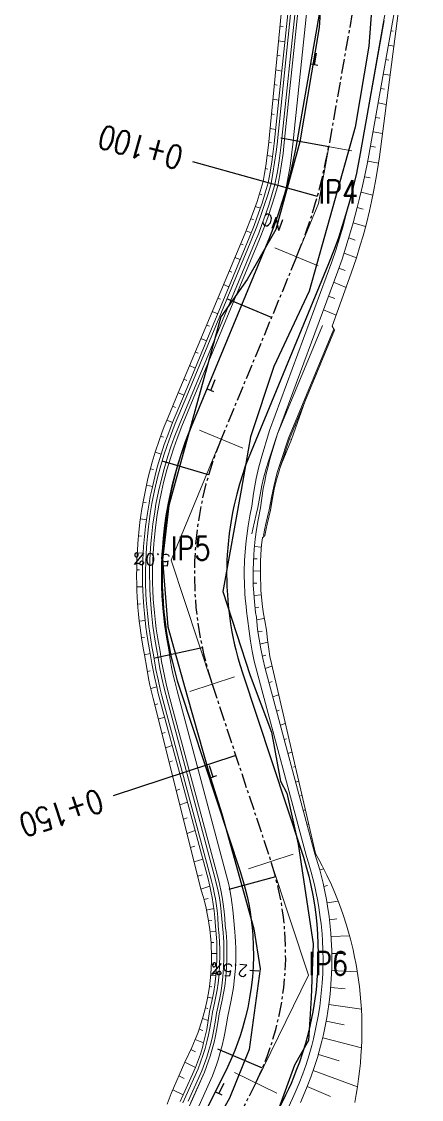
# Model space of a CAD drawing. Extents: x 337736 to 342003, y 3067251 to 3069533.
# Drawn here: x 338699.6 to 338733.6, y 3069348.6 to 3069440.5 of the extents above; entities that cross this region are included whole.
import ezdxf
from ezdxf.enums import TextEntityAlignment as Align

# ---------------------------------------------------------------- set-up
doc = ezdxf.new("R2010")
doc.units = 0
doc.header["$MEASUREMENT"] = 0
doc.linetypes.add('Center', pattern=[2, 1.25, -0.25, 0.25, -0.25])
for name, color, linetype, lineweight in [('BEC', 3, 'Continuous', 13), ('BES', 3, 'Continuous', 13), ('CFHatchLines', 4, 'Continuous', 0), ('Chainage', 7, 'Continuous', 25), ('Drain', 3, 'Continuous', 9), ('IP_Line', 150, 'Continuous', 9), ('LeftRoadExtreme', 7, 'Continuous', 13), ('RC', 9, 'Center', 30), ('Retaining Wall', 140, 'Continuous', 9), ('RightRoadExtreme', 7, 'Continuous', 13), ('Road Width', 6, 'Continuous', 25), ('Shoulder', 30, 'Continuous', 15)]:
    doc.layers.add(name, color=color, linetype=linetype, lineweight=lineweight)
for name, color, linetype in [('IPName', 7, 'Continuous'), ('RoadEdge', 51, 'Continuous'), ('Super-Elevation', 1, 'Continuous')]:
    doc.layers.add(name, color=color, linetype=linetype)
doc.styles.get("Standard").update_dxf_attribs({"font": 'simplex.shx'})

msp = doc.modelspace()

# ---------------------------------------------------------------- linework, layer by layer
at = {"layer": 'BEC'}
for points in [[(338727.683, 3069429.448), (338723.744, 3069430.142)], [(338724.83, 3069419.649), (338721.134, 3069421.178)], [(338718.403, 3069404.107), (338714.707, 3069405.635)], [(338717.696, 3069384.613), (338713.898, 3069383.357)], [(338722.69, 3069369.516), (338718.893, 3069368.26)], [(338721.295, 3069349.139), (338717.704, 3069350.901)]]:
    msp.add_lwpolyline(points, dxfattribs=at)
at = {"layer": 'BES'}
for points in [[(338727.683, 3069429.448), (338723.744, 3069430.142)], [(338724.83, 3069419.649), (338721.134, 3069421.178)], [(338718.403, 3069404.107), (338714.707, 3069405.635)], [(338717.696, 3069384.613), (338713.898, 3069383.357)], [(338722.69, 3069369.516), (338718.893, 3069368.26)], [(338721.295, 3069349.139), (338717.704, 3069350.901)]]:
    msp.add_lwpolyline(points, dxfattribs=at)
at = {"layer": 'CFHatchLines'}
for p, q in [((338721.839, 3069440.03), (338721.569, 3069440.078)), ((338731.01, 3069439.683), (338731.214, 3069439.647)), ((338721.979, 3069438.737), (338721.449, 3069438.83)), ((338730.793, 3069438.452), (338731.256, 3069438.37)), ((338721.588, 3069437.536), (338721.328, 3069437.582)), ((338730.576, 3069437.221), (338730.836, 3069437.175)), ((338721.718, 3069436.244), (338721.207, 3069436.334)), ((338721.337, 3069435.042), (338721.086, 3069435.086)), ((338730.359, 3069435.99), (338730.935, 3069435.888)), ((338730.142, 3069434.759), (338730.458, 3069434.703)), ((338721.457, 3069433.751), (338720.966, 3069433.838)), ((338729.925, 3069433.528), (338730.613, 3069433.406)), ((338721.086, 3069432.547), (338720.845, 3069432.59)), ((338729.708, 3069432.297), (338730.08, 3069432.232)), ((338721.197, 3069431.259), (338720.724, 3069431.342)), ((338729.491, 3069431.066), (338730.292, 3069430.925)), ((338720.842, 3069430.117), (338720.611, 3069430.161)), ((338729.274, 3069429.835), (338729.703, 3069429.76)), ((338720.935, 3069428.955), (338720.485, 3069429.054)), ((338720.546, 3069427.893), (338720.327, 3069427.948)), ((338729.045, 3069428.559), (338729.956, 3069428.386)), ((338720.563, 3069426.726), (338720.138, 3069426.844)), ((338728.775, 3069427.239), (338729.256, 3069427.134)), ((338728.469, 3069425.927), (338729.48, 3069425.676)), ((338720.031, 3069425.708), (338719.818, 3069425.774)), ((338719.898, 3069424.568), (338719.469, 3069424.713)), ((338728.126, 3069424.624), (338728.655, 3069424.477)), ((338719.306, 3069423.584), (338719.091, 3069423.663)), ((338727.794, 3069423.317), (338728.853, 3069422.991)), ((338719.115, 3069422.45), (338718.683, 3069422.623)), ((338718.438, 3069421.424), (338718.221, 3069421.514)), ((338727.425, 3069422.019), (338727.954, 3069421.839)), ((338727.019, 3069420.73), (338728.078, 3069420.338)), ((338718.178, 3069420.179), (338717.737, 3069420.361)), ((338717.477, 3069419.116), (338717.254, 3069419.208)), ((338726.578, 3069419.451), (338727.106, 3069419.238)), ((338717.222, 3069417.869), (338716.771, 3069418.055)), ((338726.133, 3069418.242), (338727.195, 3069417.803)), ((338716.517, 3069416.808), (338716.288, 3069416.903)), ((338725.7, 3069417.069), (338726.236, 3069416.848)), ((338725.267, 3069415.895), (338726.348, 3069415.448)), ((338716.267, 3069415.559), (338715.805, 3069415.75)), ((338715.556, 3069414.5), (338715.322, 3069414.597)), ((338726.208, 3069414.153), (338726.208, 3069414.153)), ((338715.312, 3069413.248), (338714.839, 3069413.444)), ((338714.595, 3069412.192), (338714.356, 3069412.291)), ((338725.73, 3069412.998), (338725.73, 3069412.998)), ((338725.253, 3069411.843), (338725.253, 3069411.843)), ((338714.357, 3069410.938), (338713.873, 3069411.138)), ((338724.775, 3069410.688), (338724.775, 3069410.688)), ((338713.634, 3069409.884), (338713.39, 3069409.985)), ((338724.297, 3069409.533), (338724.297, 3069409.533)), ((338713.401, 3069408.628), (338712.906, 3069408.832)), ((338712.673, 3069407.576), (338712.427, 3069407.678)), ((338723.82, 3069408.378), (338723.82, 3069408.378)), ((338723.342, 3069407.223), (338723.362, 3069407.214)), ((338712.425, 3069406.29), (338711.933, 3069406.488)), ((338722.865, 3069406.067), (338722.959, 3069406.028)), ((338711.662, 3069405.041), (338711.414, 3069405.13)), ((338722.461, 3069404.882), (338722.535, 3069404.851)), ((338711.453, 3069403.596), (338710.952, 3069403.752)), ((338721.987, 3069403.725), (338722.065, 3069403.693)), ((338710.801, 3069402.288), (338710.548, 3069402.355)), ((338721.605, 3069402.577), (338721.608, 3069402.575)), ((338721.323, 3069401.596), (338721.323, 3069401.596)), ((338710.709, 3069400.831), (338710.202, 3069400.943)), ((338721.082, 3069400.608), (338721.082, 3069400.608)), ((338710.17, 3069399.473), (338709.916, 3069399.518)), ((338720.884, 3069399.614), (338720.884, 3069399.614)), ((338720.706, 3069398.62), (338720.706, 3069398.62)), ((338710.198, 3069398.012), (338709.689, 3069398.081)), ((338720.469, 3069397.641), (338720.469, 3069397.641)), ((338709.776, 3069396.612), (338709.522, 3069396.636)), ((338720.274, 3069396.651), (338720.274, 3069396.651)), ((338719.386, 3069395.72), (338719.988, 3069395.664)), ((338709.923, 3069395.16), (338709.415, 3069395.186)), ((338719.311, 3069394.681), (338719.617, 3069394.666)), ((338709.622, 3069393.73), (338709.369, 3069393.732)), ((338719.28, 3069393.64), (338719.9, 3069393.634)), ((338709.886, 3069392.294), (338709.383, 3069392.278)), ((338719.292, 3069392.599), (338719.606, 3069392.609)), ((338719.347, 3069391.558), (338719.982, 3069391.606)), ((338709.708, 3069390.843), (338709.458, 3069390.825)), ((338719.446, 3069390.522), (338719.766, 3069390.559)), ((338710.089, 3069389.434), (338709.593, 3069389.376)), ((338719.58, 3069389.488), (338720.232, 3069389.592)), ((338719.694, 3069388.449), (338720.057, 3069388.522)), ((338710.034, 3069387.974), (338709.789, 3069387.935)), ((338719.851, 3069387.412), (338720.529, 3069387.578)), ((338710.528, 3069386.6), (338710.045, 3069386.502)), ((338720.053, 3069386.379), (338720.367, 3069386.47)), ((338720.304, 3069385.333), (338720.885, 3069385.525)), ((338710.522, 3069385.122), (338710.273, 3069385.061)), ((338711.073, 3069383.774), (338710.562, 3069383.626)), ((338720.628, 3069384.123), (338720.899, 3069384.212)), ((338720.952, 3069382.914), (338721.452, 3069383.079)), ((338711.165, 3069382.309), (338710.903, 3069382.223)), ((338711.751, 3069381.186), (338711.209, 3069381.007)), ((338721.276, 3069381.704), (338721.506, 3069381.78)), ((338721.6, 3069380.495), (338722.018, 3069380.633)), ((338711.795, 3069379.884), (338711.514, 3069379.791)), ((338721.924, 3069379.285), (338722.113, 3069379.348)), ((338712.399, 3069378.768), (338711.819, 3069378.576)), ((338722.248, 3069378.076), (338722.585, 3069378.188)), ((338712.423, 3069377.459), (338712.124, 3069377.36)), ((338713.047, 3069376.349), (338712.429, 3069376.144)), ((338722.72, 3069376.916), (338722.868, 3069376.965)), ((338722.895, 3069375.657), (338723.151, 3069375.742)), ((338713.053, 3069375.034), (338712.735, 3069374.929)), ((338723.327, 3069374.484), (338723.435, 3069374.519)), ((338713.695, 3069373.93), (338713.04, 3069373.713)), ((338723.543, 3069373.238), (338723.718, 3069373.296)), ((338713.682, 3069372.609), (338713.345, 3069372.497)), ((338723.934, 3069372.051), (338724.001, 3069372.073)), ((338714.342, 3069371.511), (338713.65, 3069371.282)), ((338724.191, 3069370.819), (338724.285, 3069370.85)), ((338714.311, 3069370.183), (338713.956, 3069370.066)), ((338714.99, 3069369.092), (338714.261, 3069368.85)), ((338724.559, 3069369.547), (338724.586, 3069369.555)), ((338724.949, 3069368.161), (338725.297, 3069368.251)), ((338714.94, 3069367.758), (338714.566, 3069367.635)), ((338715.601, 3069366.774), (338714.829, 3069366.536)), ((338725.296, 3069366.764), (338725.622, 3069366.83)), ((338715.444, 3069365.734), (338715.094, 3069365.644)), ((338725.573, 3069365.349), (338726.53, 3069365.494)), ((338715.939, 3069364.866), (338715.314, 3069364.739)), ((338715.762, 3069363.865), (338715.489, 3069363.824)), ((338725.779, 3069363.921), (338726.412, 3069363.984)), ((338716.111, 3069362.95), (338715.618, 3069362.9)), ((338725.913, 3069362.483), (338727.488, 3069362.562)), ((338715.942, 3069361.983), (338715.701, 3069361.971)), ((338716.207, 3069361.038), (338715.737, 3069361.038)), ((338725.976, 3069361.039), (338726.916, 3069361.039)), ((338715.955, 3069360.092), (338715.727, 3069360.104)), ((338716.111, 3069359.126), (338715.67, 3069359.17)), ((338725.966, 3069359.593), (338728.148, 3069359.484)), ((338715.779, 3069358.209), (338715.566, 3069358.241)), ((338725.884, 3069358.147), (338727.122, 3069358.023)), ((338715.826, 3069357.233), (338715.416, 3069357.317)), ((338715.416, 3069356.35), (338715.219, 3069356.4)), ((338725.73, 3069356.706), (338728.492, 3069356.289)), ((338715.469, 3069355.343), (338714.977, 3069355.495)), ((338725.503, 3069355.273), (338727.021, 3069354.965)), ((338714.992, 3069354.492), (338714.69, 3069354.602)), ((338715.067, 3069353.424), (338714.358, 3069353.723)), ((338725.205, 3069353.852), (338728.501, 3069353.011)), ((338714.386, 3069352.667), (338713.982, 3069352.862)), ((338724.836, 3069352.446), (338726.606, 3069351.899)), ((338714.38, 3069351.319), (338713.461, 3069351.77)), ((338713.415, 3069350.4), (338712.965, 3069350.621)), ((338724.397, 3069351.06), (338728.164, 3069349.685)), ((338723.888, 3069349.696), (338725.875, 3069348.856)), ((338713.329, 3069348.994), (338712.444, 3069349.418))]:
    msp.add_line(p, q, dxfattribs=at)
at = {"layer": 'Chainage'}
for p, q in [((338724.754, 3069425.561), (338714.156, 3069428.506)), ((338717.803, 3069377.922), (338707.359, 3069374.467))]:
    msp.add_line(p, q, dxfattribs=at)
at = {"layer": 'Drain'}
for points in [[(338722.341, 3069442.213), (338721.073, 3069430.073), (338720.994, 3069429.402), (338720.87, 3069428.508), (338720.727, 3069427.616), (338720.563, 3069426.726), (338720.311, 3069425.858), (338720.041, 3069424.997), (338719.751, 3069424.141), (338719.362, 3069423.081), (338718.942, 3069422.027), (338713.497, 3069408.859), (338712.425, 3069406.29), (338712.009, 3069405.222), (338711.721, 3069404.413), (338711.453, 3069403.596), (338711.128, 3069402.498), (338710.908, 3069401.667), (338710.648, 3069400.551), (338710.531, 3069399.99), (338710.424, 3069399.427), (338710.282, 3069398.579), (338710.198, 3069398.012), (338710.124, 3069397.444), (338710.031, 3069396.589), (338709.959, 3069395.732), (338709.923, 3069395.16), (338709.88, 3069394.014), (338709.872, 3069393.441), (338709.879, 3069392.581), (338709.922, 3069391.434), (338709.979, 3069390.576), (338710.029, 3069390.005), (338710.158, 3069388.864), (338710.236, 3069388.296), (338710.324, 3069387.729), (338710.528, 3069386.6), (338710.666, 3069385.749), (338710.884, 3069384.618), (338711.073, 3069383.774), (338711.21, 3069383.213), (338715.444, 3069367.398), (338715.601, 3069366.774), (338715.723, 3069366.204), (338715.794, 3069365.823), (338715.887, 3069365.249), (338715.962, 3069364.674), (338716.02, 3069364.098), (338716.07, 3069363.331), (338716.16, 3069362.377), (338716.183, 3069361.995), (338716.203, 3069361.421), (338716.203, 3069360.655), (338716.173, 3069359.89), (338716.111, 3069359.126), (338716.02, 3069358.366), (338715.931, 3069357.798), (338715.826, 3069357.233), (338715.574, 3069356.112), (338715.469, 3069355.343), (338715.332, 3069354.574), (338715.208, 3069353.998), (338715.067, 3069353.424), (338714.962, 3069353.042), (338714.79, 3069352.472), (338714.38, 3069351.319), (338713.329, 3069348.994), (338713.08, 3069348.419)], [(338722.588, 3069442.17), (338721.319, 3069430.026), (338721.239, 3069429.351), (338721.114, 3069428.452), (338720.969, 3069427.555), (338720.804, 3069426.659), (338720.551, 3069425.786), (338720.207, 3069424.703), (338719.911, 3069423.844), (338719.596, 3069422.992), (338719.173, 3069421.932), (338713.728, 3069408.763), (338712.657, 3069406.196), (338712.244, 3069405.136), (338711.958, 3069404.333), (338711.692, 3069403.522), (338711.369, 3069402.432), (338711.151, 3069401.607), (338710.892, 3069400.499), (338710.671, 3069399.383), (338710.529, 3069398.542), (338710.372, 3069397.415), (338710.28, 3069396.566), (338710.23, 3069395.999), (338710.173, 3069395.147), (338710.137, 3069394.294), (338710.125, 3069393.725), (338710.122, 3069393.156), (338710.129, 3069392.587), (338710.157, 3069391.733), (338710.188, 3069391.165), (338710.278, 3069390.029), (338710.405, 3069388.897), (338710.483, 3069388.333), (338710.571, 3069387.77), (338710.667, 3069387.209), (338710.773, 3069386.649), (338710.91, 3069385.804), (338711.013, 3069385.242), (338711.186, 3069384.402), (338711.38, 3069383.565), (338711.521, 3069383.009), (338715.746, 3069367.235), (338715.883, 3069366.656), (338716.001, 3069366.078), (338716.07, 3069365.691), (338716.131, 3069365.303), (338716.208, 3069364.721), (338716.267, 3069364.138), (338716.318, 3069363.361), (338716.395, 3069362.588), (338716.432, 3069362.008), (338716.453, 3069361.426), (338716.456, 3069360.844), (338716.433, 3069360.068), (338716.379, 3069359.294), (338716.294, 3069358.523), (338716.209, 3069357.947), (338716.108, 3069357.374), (338715.99, 3069356.804), (338715.815, 3069356.048), (338715.738, 3069355.464), (338715.606, 3069354.685), (338715.486, 3069354.102), (338715.347, 3069353.52), (338715.19, 3069352.941), (338715.015, 3069352.364), (338714.604, 3069351.209), (338713.555, 3069348.886), (338713.308, 3069348.316)], [(338722.932, 3069442.111), (338721.663, 3069429.961), (338721.581, 3069429.28), (338721.489, 3069428.6), (338721.347, 3069427.695), (338721.141, 3069426.565), (338720.886, 3069425.685), (338720.611, 3069424.81), (338720.317, 3069423.942), (338720.004, 3069423.081), (338719.756, 3069422.439), (338719.401, 3069421.567), (338713.956, 3069408.398), (338712.981, 3069406.065), (338712.573, 3069405.016), (338712.29, 3069404.221), (338712.026, 3069403.418), (338711.707, 3069402.339), (338711.423, 3069401.25), (338711.235, 3069400.426), (338711.12, 3069399.875), (338711.015, 3069399.322), (338710.875, 3069398.489), (338710.755, 3069397.653), (338710.628, 3069396.534), (338710.579, 3069395.973), (338710.522, 3069395.13), (338710.496, 3069394.567), (338710.475, 3069393.722), (338710.472, 3069393.159), (338710.479, 3069392.595), (338710.495, 3069392.032), (338710.537, 3069391.188), (338710.626, 3069390.064), (338710.752, 3069388.944), (338710.829, 3069388.385), (338710.916, 3069387.828), (338711.116, 3069386.719), (338711.251, 3069385.882), (338711.353, 3069385.326), (338711.524, 3069384.494), (338711.715, 3069383.665), (338711.855, 3069383.115), (338715.949, 3069367.829), (338716.174, 3069366.952), (338716.301, 3069366.364), (338716.41, 3069365.774), (338716.501, 3069365.182), (338716.574, 3069364.59), (338716.629, 3069363.996), (338716.665, 3069363.403), (338716.727, 3069362.813), (338716.758, 3069362.419), (338716.782, 3069362.025), (338716.803, 3069361.433), (338716.803, 3069360.643), (338716.771, 3069359.854), (338716.708, 3069359.066), (338716.614, 3069358.282), (338716.523, 3069357.697), (338716.414, 3069357.114), (338716.153, 3069355.958), (338716.073, 3069355.364), (338715.937, 3069354.571), (338715.813, 3069353.978), (338715.671, 3069353.387), (338715.51, 3069352.798), (338715.33, 3069352.212), (338714.919, 3069351.055), (338713.766, 3069348.446)], [(338723.179, 3069442.068), (338721.933, 3069430.143), (338721.826, 3069429.23), (338721.699, 3069428.318), (338721.551, 3069427.407), (338721.382, 3069426.498), (338721.125, 3069425.613), (338720.849, 3069424.733), (338720.553, 3069423.859), (338720.238, 3069422.993), (338719.817, 3069421.92), (338714.187, 3069408.303), (338713.213, 3069405.971), (338712.808, 3069404.93), (338712.527, 3069404.141), (338712.265, 3069403.344), (338711.948, 3069402.273), (338711.667, 3069401.192), (338711.479, 3069400.375), (338711.312, 3069399.553), (338711.122, 3069398.452), (338710.968, 3069397.344), (338710.877, 3069396.511), (338710.828, 3069395.954), (338710.772, 3069395.117), (338710.746, 3069394.558), (338710.725, 3069393.72), (338710.722, 3069393.16), (338710.729, 3069392.601), (338710.745, 3069392.042), (338710.787, 3069391.204), (338710.875, 3069390.089), (338710.965, 3069389.254), (338711.037, 3069388.699), (338711.162, 3069387.869), (338711.361, 3069386.768), (338711.495, 3069385.938), (338711.596, 3069385.385), (338711.765, 3069384.559), (338711.889, 3069384.011), (338712.093, 3069383.191), (338716.251, 3069367.665), (338716.366, 3069367.223), (338716.458, 3069366.828), (338716.542, 3069366.431), (338716.653, 3069365.834), (338716.745, 3069365.235), (338716.82, 3069364.634), (338716.876, 3069364.034), (338716.914, 3069363.432), (338716.976, 3069362.836), (338717.008, 3069362.437), (338717.032, 3069362.038), (338717.053, 3069361.438), (338717.053, 3069360.638), (338717.021, 3069359.839), (338716.957, 3069359.041), (338716.862, 3069358.247), (338716.769, 3069357.654), (338716.659, 3069357.065), (338716.395, 3069355.894), (338716.313, 3069355.292), (338716.174, 3069354.49), (338716.047, 3069353.89), (338715.953, 3069353.491), (338715.795, 3069352.894), (338715.618, 3069352.3), (338715.483, 3069351.892), (338715.143, 3069350.945), (338713.993, 3069348.341)]]:
    msp.add_lwpolyline(points, dxfattribs=at)
at = {"layer": 'IP_Line'}
for points in [[(338725.713, 3069429.795), (338724.86, 3069424.955), (338722.982, 3069420.413)], [(338716.555, 3069404.871), (338712.295, 3069394.569), (338715.797, 3069383.985)], [(338720.792, 3069368.888), (338724, 3069359.19), (338719.499, 3069350.02)]]:
    msp.add_lwpolyline(points, dxfattribs=at)
at = {"layer": 'LeftRoadExtreme'}
msp.add_lwpolyline([(338731.616, 3069441.164), (338730.033, 3069428.93), (338729.873, 3069427.843), (338729.737, 3069427.029), (338729.534, 3069425.946), (338729.366, 3069425.137), (338729.185, 3069424.33), (338728.923, 3069423.258), (338728.637, 3069422.191), (338728.406, 3069421.395), (338728.078, 3069420.338), (338727.635, 3069419.026), (338726.009, 3069414.506), (338726.208, 3069414.153), (338723.724, 3069408.147), (338722.535, 3069404.851), (338721.688, 3069402.766), (338721.545, 3069402.381), (338721.43, 3069401.989), (338721.271, 3069401.399), (338721.082, 3069400.608), (338720.92, 3069399.813), (338720.756, 3069398.815), (338720.606, 3069398.23), (338720.469, 3069397.641), (338720.386, 3069397.246), (338720.274, 3069396.651), (338720.071, 3069396.473), (338720.006, 3069395.867), (338719.972, 3069395.462), (338719.944, 3069395.056), (338719.915, 3069394.447), (338719.904, 3069394.041), (338719.901, 3069393.431), (338719.907, 3069393.025), (338719.929, 3069392.416), (338719.952, 3069392.011), (338719.999, 3069391.403), (338720.086, 3069390.596), (338720.168, 3069389.993), (338720.266, 3069389.392), (338720.419, 3069388.595), (338720.503, 3069387.781), (338720.615, 3069386.968), (338720.717, 3069386.359), (338720.835, 3069385.75), (338724.586, 3069369.555), (338724.878, 3069369.04), (338725.16, 3069368.516), (338725.565, 3069367.714), (338725.947, 3069366.896), (338726.305, 3069366.06), (338726.639, 3069365.208), (338726.948, 3069364.341), (338727.231, 3069363.459), (338727.405, 3069362.863), (338727.568, 3069362.261), (338727.789, 3069361.347), (338727.921, 3069360.731), (338728.041, 3069360.11), (338728.197, 3069359.169), (338728.325, 3069358.218), (338728.394, 3069357.579), (338728.449, 3069356.936), (338728.492, 3069356.289), (338728.521, 3069355.639), (338728.536, 3069354.986), (338728.538, 3069354.33), (338728.527, 3069353.672), (338728.501, 3069353.011), (338728.462, 3069352.348), (338728.408, 3069351.684), (338728.341, 3069351.019), (338728.259, 3069350.353), (338728.164, 3069349.685), (338728.054, 3069349.018), (338727.929, 3069348.35)], dxfattribs=at)
at = {"layer": 'RC', "linetype": 'Center'}
msp.add_lwpolyline([(338733.605, 3069524.248), (338725.482, 3069474.013), (338725.482, 3069474.013, 0.107694), (338726.29, 3069459.131), (338726.29, 3069459.131), (338726.997, 3069456.564), (338726.997, 3069456.564, -0.111286), (338727.722, 3069441.192), (338727.722, 3069441.192), (338725.713, 3069429.795), (338725.713, 3069429.795, -0.054446), (338722.982, 3069420.413), (338722.982, 3069420.413), (338716.555, 3069404.871), (338716.555, 3069404.871, 0.179798), (338715.797, 3069383.985), (338715.797, 3069383.985), (338720.792, 3069368.888), (338720.792, 3069368.888, -0.196417), (338719.499, 3069350.02), (338719.499, 3069350.02), (338718.004, 3069346.974)], format="xyb", dxfattribs=at)
at = {"layer": 'Retaining Wall'}
for points in [[(338725.191, 3069414.574), (338721.37, 3069405.333), (338720.585, 3069402.989), (338720.401, 3069402.376), (338720.179, 3069401.554), (338720.032, 3069400.934), (338719.9, 3069400.311), (338719.784, 3069399.687), (338719.684, 3069399.062), (338719.528, 3069398.45), (338719.386, 3069397.834), (338719.259, 3069397.214), (338719.184, 3069396.798)], [(338726.116, 3069414.192), (338722.294, 3069404.95), (338721.575, 3069402.813), (338721.337, 3069402.025), (338721.177, 3069401.432), (338721.032, 3069400.836), (338720.862, 3069400.039), (338720.753, 3069399.439), (338720.659, 3069398.838), (338720.508, 3069398.25), (338720.371, 3069397.659), (338720.287, 3069397.262), (338720.175, 3069396.664)], [(338726.208, 3069414.153), (338722.387, 3069404.912), (338721.605, 3069402.577), (338721.43, 3069401.989), (338721.271, 3069401.399), (338721.082, 3069400.608), (338720.958, 3069400.012), (338720.85, 3069399.414), (338720.756, 3069398.815), (338720.606, 3069398.23), (338720.469, 3069397.641), (338720.386, 3069397.246), (338720.274, 3069396.651)], [(338726.208, 3069414.153), (338722.387, 3069404.912), (338721.605, 3069402.577), (338721.43, 3069401.989), (338721.271, 3069401.399), (338721.082, 3069400.608), (338720.958, 3069400.012), (338720.85, 3069399.414), (338720.756, 3069398.815), (338720.606, 3069398.23), (338720.469, 3069397.641), (338720.386, 3069397.246), (338720.274, 3069396.651)]]:
    msp.add_lwpolyline(points, dxfattribs=at)
at = {"layer": 'RightRoadExtreme'}
msp.add_lwpolyline([(338721.784, 3069442.31), (338720.589, 3069429.939), (338720.485, 3069429.054), (338720.361, 3069428.169), (338720.255, 3069427.506), (338720.138, 3069426.844), (338719.885, 3069425.987), (338719.612, 3069425.136), (338719.396, 3069424.502), (338719.012, 3069423.454), (338718.599, 3069422.417), (338712.906, 3069408.832), (338712.043, 3069406.755), (338711.719, 3069405.948), (338711.513, 3069405.404), (338711.317, 3069404.856), (338710.952, 3069403.752), (338710.703, 3069402.916), (338710.474, 3069402.074), (338710.333, 3069401.51), (338710.202, 3069400.943), (338710.08, 3069400.374), (338709.968, 3069399.804), (338709.818, 3069398.944), (338709.729, 3069398.369), (338709.65, 3069397.793), (338709.55, 3069396.926), (338709.495, 3069396.347), (338709.431, 3069395.476), (338709.389, 3069394.605), (338709.373, 3069394.023), (338709.367, 3069393.15), (338709.375, 3069392.569), (338709.393, 3069391.987), (338709.421, 3069391.406), (338709.48, 3069390.535), (338709.532, 3069389.955), (338709.593, 3069389.376), (338709.665, 3069388.799), (338709.789, 3069387.935), (338709.935, 3069387.074), (338710.045, 3069386.502), (338710.222, 3069385.348), (338710.381, 3069384.486), (338710.499, 3069383.912), (338710.764, 3069382.769), (338714.749, 3069366.905), (338714.829, 3069366.536), (338715.045, 3069365.823), (338715.142, 3069365.464), (338715.274, 3069364.921), (338715.353, 3069364.557), (338715.458, 3069364.008), (338715.519, 3069363.64), (338715.596, 3069363.086), (338715.657, 3069362.529), (338715.701, 3069361.971), (338715.721, 3069361.598), (338715.737, 3069361.038), (338715.737, 3069360.477), (338715.71, 3069359.73), (338715.653, 3069358.984), (338715.566, 3069358.241), (338715.481, 3069357.685), (338715.343, 3069356.949), (338715.174, 3069356.218), (338714.977, 3069355.495), (338714.868, 3069355.136), (338714.69, 3069354.602), (338714.562, 3069354.248), (338714.358, 3069353.723), (338714.061, 3069353.033), (338713.461, 3069351.77), (338712.317, 3069349.118), (338711.956, 3069348.21)], dxfattribs=at)
at = {"layer": 'Road Width'}
for points in [[(338725.028, 3069441.746), (338722.905, 3069429.725), (338722.719, 3069428.805), (338722.513, 3069427.889), (338722.287, 3069426.978), (338721.976, 3069425.846), (338721.705, 3069424.947), (338721.414, 3069424.055), (338721.103, 3069423.169), (338720.686, 3069422.072), (338714.02, 3069405.937), (338713.717, 3069405.178), (338713.342, 3069404.153), (338713.083, 3069403.376), (338712.768, 3069402.331), (338712.555, 3069401.541), (338712.301, 3069400.479), (338712.134, 3069399.677), (338711.943, 3069398.603), (338711.788, 3069397.522), (338711.669, 3069396.437), (338711.586, 3069395.349), (338711.558, 3069394.803), (338711.534, 3069393.985), (338711.533, 3069392.893), (338711.546, 3069392.348), (338711.583, 3069391.53), (338711.663, 3069390.441), (338711.717, 3069389.898), (338711.815, 3069389.085), (338711.892, 3069388.545), (338712.023, 3069387.737), (338712.122, 3069387.2), (338712.288, 3069386.398), (338712.409, 3069385.866), (338712.607, 3069385.072), (338712.826, 3069384.282), (338713.064, 3069383.499), (338718.176, 3069368.039), (338718.44, 3069367.187), (338718.614, 3069366.543), (338718.77, 3069365.894), (338718.906, 3069365.241), (338719.022, 3069364.583), (338719.119, 3069363.923), (338719.195, 3069363.26), (338719.252, 3069362.595), (338719.297, 3069361.706), (338719.306, 3069360.816), (338719.279, 3069359.926), (338719.217, 3069359.039), (338719.12, 3069358.154), (338718.987, 3069357.274), (338718.819, 3069356.4), (338718.616, 3069355.534), (338718.379, 3069354.676), (338718.178, 3069354.039), (338717.959, 3069353.409), (338717.721, 3069352.785), (338717.464, 3069352.169), (338717.093, 3069351.36), (338715.438, 3069347.985)], [(338730.402, 3069440.552), (338728.404, 3069429.221), (338728.258, 3069428.439), (338728.043, 3069427.4), (338727.804, 3069426.366), (338727.543, 3069425.337), (338727.184, 3069424.06), (338726.872, 3069423.046), (338726.537, 3069422.039), (338726.18, 3069421.04), (338725.703, 3069419.803), (338719.103, 3069403.835), (338718.849, 3069403.201), (338718.613, 3069402.563), (338718.392, 3069401.918), (338718.122, 3069401.051), (338717.882, 3069400.175), (338717.671, 3069399.291), (338717.533, 3069398.624), (338717.374, 3069397.73), (338717.245, 3069396.831), (338717.145, 3069395.928), (338717.077, 3069395.023), (338717.053, 3069394.569), (338717.033, 3069393.888), (338717.029, 3069393.434), (338717.037, 3069392.753), (338717.051, 3069392.299), (338717.087, 3069391.619), (338717.162, 3069390.713), (338717.211, 3069390.262), (338717.298, 3069389.586), (338717.365, 3069389.137), (338717.481, 3069388.466), (338717.567, 3069388.02), (338717.71, 3069387.354), (338717.814, 3069386.912), (338717.985, 3069386.252), (338718.172, 3069385.597), (338718.375, 3069384.947), (338723.397, 3069369.767), (338723.566, 3069369.24), (338723.8, 3069368.441), (338724.011, 3069367.635), (338724.196, 3069366.824), (338724.358, 3069366.007), (338724.495, 3069365.186), (338724.607, 3069364.361), (338724.694, 3069363.533), (338724.757, 3069362.703), (338724.794, 3069361.872), (338724.807, 3069361.039), (338724.801, 3069360.484), (338724.785, 3069359.929), (338724.757, 3069359.375), (338724.718, 3069358.822), (338724.669, 3069358.269), (338724.608, 3069357.717), (338724.536, 3069357.167), (338724.453, 3069356.618), (338724.359, 3069356.071), (338724.254, 3069355.526), (338724.139, 3069354.983), (338724.012, 3069354.443), (338723.875, 3069353.905), (338723.727, 3069353.37), (338723.485, 3069352.574), (338723.22, 3069351.785), (338722.93, 3069351.004), (338722.725, 3069350.489), (338722.508, 3069349.977), (338722.282, 3069349.471), (338722.046, 3069348.969), (338720.399, 3069345.61)]]:
    msp.add_lwpolyline(points, dxfattribs=at)
at = {"layer": 'RoadEdge'}
for points in [[(338725.363, 3069446.777, 1373.651), (338724.906, 3069439.96, 1372.894), (338723.266, 3069430.223, 1372.849), (338721.217, 3069422.727, 1372.498), (338718.77, 3069418.475, 1372.334), (338716.527, 3069415.305, 1372.268), (338712.102, 3069399.215, 1371.864), (338711.567, 3069394.599, 1371.845), (338712.016, 3069388.869, 1371.74), (338713.693, 3069382.891, 1371.699), (338715.526, 3069376.473, 1371.709), (338716.606, 3069372.946, 1371.772), (338719.343, 3069363.139, 1371.672), (338719.883, 3069359.747, 1371.43), (338718.932, 3069352.868, 1371.382), (338717.278, 3069348.728, 1371.406), (338713.994, 3069342.862, 1371.276)], [(338729.699, 3069445.98, 1373.07), (338729.125, 3069438.374, 1372.777), (338727.965, 3069431.448, 1372.568), (338724.055, 3069417.489, 1372.151), (338721.057, 3069411.078, 1371.916), (338719.053, 3069405.086, 1371.692), (338718.262, 3069400.537, 1371.649), (338716.696, 3069391.891, 1371.637), (338719.032, 3069384.739, 1371.545), (338720.853, 3069379.913, 1371.522), (338721.611, 3069375.735, 1371.589), (338722.137, 3069374.694, 1371.527), (338723.109, 3069370.348, 1371.626), (338724.39, 3069361.858, 1371.279), (338724.21, 3069357.257, 1371.212), (338723.995, 3069353.621, 1371.207), (338722.794, 3069351.521, 1371.252), (338721.203, 3069347.157, 1371.225)]]:
    msp.add_polyline3d(points, dxfattribs=at)
at = {"layer": 'Shoulder'}
for points in [[(338723.179, 3069442.068), (338721.933, 3069430.143), (338721.826, 3069429.23), (338721.699, 3069428.318), (338721.551, 3069427.407), (338721.382, 3069426.498), (338721.125, 3069425.613), (338720.849, 3069424.733), (338720.553, 3069423.859), (338720.238, 3069422.993), (338719.817, 3069421.92), (338714.187, 3069408.303), (338713.213, 3069405.971), (338712.808, 3069404.93), (338712.527, 3069404.141), (338712.265, 3069403.344), (338711.948, 3069402.273), (338711.667, 3069401.192), (338711.479, 3069400.375), (338711.312, 3069399.553), (338711.122, 3069398.452), (338710.968, 3069397.344), (338710.877, 3069396.511), (338710.828, 3069395.954), (338710.772, 3069395.117), (338710.746, 3069394.558), (338710.725, 3069393.72), (338710.722, 3069393.16), (338710.729, 3069392.601), (338710.745, 3069392.042), (338710.787, 3069391.204), (338710.875, 3069390.089), (338710.965, 3069389.254), (338711.037, 3069388.699), (338711.162, 3069387.869), (338711.361, 3069386.768), (338711.495, 3069385.938), (338711.596, 3069385.385), (338711.765, 3069384.559), (338711.889, 3069384.011), (338712.093, 3069383.191), (338716.251, 3069367.665), (338716.366, 3069367.223), (338716.458, 3069366.828), (338716.542, 3069366.431), (338716.653, 3069365.834), (338716.745, 3069365.235), (338716.82, 3069364.634), (338716.876, 3069364.034), (338716.914, 3069363.432), (338716.976, 3069362.836), (338717.008, 3069362.437), (338717.032, 3069362.038), (338717.053, 3069361.438), (338717.053, 3069360.638), (338717.021, 3069359.839), (338716.957, 3069359.041), (338716.862, 3069358.247), (338716.769, 3069357.654), (338716.659, 3069357.065), (338716.395, 3069355.894), (338716.313, 3069355.292), (338716.174, 3069354.49), (338716.047, 3069353.89), (338715.953, 3069353.491), (338715.795, 3069352.894), (338715.618, 3069352.3), (338715.483, 3069351.892), (338715.143, 3069350.945), (338714.113, 3069348.619), (338713.876, 3069348.062)], [(338723.918, 3069441.939), (338722.671, 3069430.007), (338722.561, 3069429.077), (338722.43, 3069428.149), (338722.277, 3069427.222), (338722.104, 3069426.298), (338721.843, 3069425.396), (338721.562, 3069424.5), (338721.261, 3069423.611), (338720.94, 3069422.729), (338720.686, 3069422.072), (338720.421, 3069421.416), (338714.88, 3069408.016), (338713.908, 3069405.69), (338713.512, 3069404.672), (338713.237, 3069403.9), (338712.901, 3069402.861), (338712.671, 3069402.075), (338712.396, 3069401.017), (338712.213, 3069400.219), (338712.05, 3069399.416), (338711.863, 3069398.339), (338711.747, 3069397.527), (338711.624, 3069396.441), (338711.555, 3069395.624), (338711.521, 3069395.079), (338711.48, 3069393.986), (338711.472, 3069393.439), (338711.474, 3069392.893), (338711.486, 3069392.346), (338711.519, 3069391.526), (338711.596, 3069390.435), (338711.648, 3069389.891), (338711.744, 3069389.076), (338711.818, 3069388.534), (338711.902, 3069387.993), (338712.097, 3069386.916), (338712.226, 3069386.104), (338712.377, 3069385.295), (338712.489, 3069384.756), (338712.609, 3069384.22), (338712.808, 3069383.418), (338717.028, 3069367.659), (338717.176, 3069367.042), (338717.265, 3069366.631), (338717.416, 3069365.805), (338717.479, 3069365.391), (338717.557, 3069364.769), (338717.617, 3069364.146), (338717.658, 3069363.522), (338717.723, 3069362.903), (338717.756, 3069362.49), (338717.781, 3069362.075), (338717.803, 3069361.453), (338717.803, 3069360.623), (338717.77, 3069359.794), (338717.703, 3069358.967), (338717.604, 3069358.143), (338717.508, 3069357.528), (338717.394, 3069356.916), (338717.12, 3069355.701), (338716.998, 3069354.87), (338716.883, 3069354.247), (338716.796, 3069353.833), (338716.649, 3069353.213), (338716.483, 3069352.596), (338716.297, 3069351.981), (338716.156, 3069351.561), (338715.816, 3069350.614), (338714.673, 3069348.026)], [(338730.535, 3069441.336), (338730.359, 3069440.305), (338728.308, 3069428.699), (338728.099, 3069427.659), (338727.866, 3069426.624), (338727.676, 3069425.851), (338727.404, 3069424.825), (338727.212, 3069424.052), (338726.936, 3069423.025), (338726.638, 3069422.005), (338726.316, 3069420.99), (338725.972, 3069419.982), (338720.677, 3069405.619), (338719.965, 3069403.24), (338719.745, 3069402.39), (338719.554, 3069401.536), (338719.43, 3069400.894), (338719.323, 3069400.251), (338719.261, 3069399.821), (338719.182, 3069399.177), (338719.005, 3069398.337), (338718.855, 3069397.492), (338718.733, 3069396.643), (338718.682, 3069396.216), (338718.62, 3069395.576), (338718.574, 3069394.934), (338718.552, 3069394.505), (338718.53, 3069393.647), (338718.529, 3069393.218), (338718.542, 3069392.574), (338718.584, 3069391.717), (338718.616, 3069391.289), (338718.677, 3069390.648), (338718.726, 3069390.222), (338718.814, 3069389.584), (338718.931, 3069388.514), (338719.052, 3069387.659), (338719.201, 3069386.807), (338719.38, 3069385.958), (338719.592, 3069385.097), (338723.816, 3069369.317), (338723.987, 3069368.783), (338724.222, 3069367.976), (338724.366, 3069367.434), (338724.498, 3069366.888), (338724.62, 3069366.34), (338724.783, 3069365.514), (338724.877, 3069364.96), (338724.998, 3069364.125), (338725.065, 3069363.567), (338725.144, 3069362.726), (338725.182, 3069362.165), (338725.219, 3069361.321), (338725.231, 3069360.476), (338725.225, 3069359.912), (338725.207, 3069359.348), (338725.159, 3069358.503), (338725.087, 3069357.659), (338725.024, 3069357.098), (338724.95, 3069356.538), (338724.818, 3069355.7), (338724.661, 3069354.867), (338724.542, 3069354.313), (338724.412, 3069353.762), (338724.272, 3069353.214), (338724.04, 3069352.396), (338723.783, 3069351.585), (338723.502, 3069350.782), (338723.198, 3069349.988), (338722.869, 3069349.202), (338722.636, 3069348.683), (338722.1, 3069347.53)], [(338731.276, 3069441.219), (338731.141, 3069440.421), (338729.143, 3069429.089), (338728.994, 3069428.295), (338728.775, 3069427.239), (338728.596, 3069426.451), (338728.336, 3069425.405), (338728.126, 3069424.624), (338727.794, 3069423.317), (338727.577, 3069422.537), (338727.186, 3069421.244), (338726.847, 3069420.217), (338726.485, 3069419.196), (338721.37, 3069405.333), (338720.718, 3069403.167), (338720.551, 3069402.546), (338720.401, 3069401.925), (338720.266, 3069401.302), (338720.148, 3069400.678), (338720.016, 3069399.844), (338719.913, 3069399.009), (338719.702, 3069397.989), (338719.563, 3069397.167), (338719.451, 3069396.342), (338719.367, 3069395.513), (338719.301, 3069394.473), (338719.28, 3069393.64), (338719.286, 3069392.807), (338719.299, 3069392.39), (338719.333, 3069391.766), (338719.363, 3069391.351), (338719.423, 3069390.729), (338719.497, 3069390.108), (338719.556, 3069389.696), (338719.667, 3069388.656), (338719.783, 3069387.826), (338719.926, 3069386.998), (338720.098, 3069386.173), (338720.304, 3069385.333), (338724.533, 3069369.539), (338724.791, 3069368.715), (338724.949, 3069368.161), (338725.096, 3069367.605), (338725.232, 3069367.045), (338725.357, 3069366.482), (338725.523, 3069365.633), (338725.62, 3069365.065), (338725.743, 3069364.208), (338725.812, 3069363.634), (338725.892, 3069362.772), (338725.932, 3069362.195), (338725.969, 3069361.328), (338725.981, 3069360.461), (338725.974, 3069359.882), (338725.956, 3069359.303), (338725.906, 3069358.436), (338725.831, 3069357.57), (338725.73, 3069356.706), (338725.648, 3069356.132), (338725.554, 3069355.559), (338725.393, 3069354.703), (338725.271, 3069354.135), (338725.137, 3069353.57), (338724.916, 3069352.726), (338724.754, 3069352.167), (338724.49, 3069351.335), (338724.202, 3069350.511), (338723.888, 3069349.696), (338723.551, 3069348.889), (338723.312, 3069348.357)]]:
    msp.add_lwpolyline(points, dxfattribs=at)
at = {"layer": 'Super-Elevation'}
for p, q in [((338725.713, 3069429.795), (338721.651, 3069430.511)), ((338720.846, 3069415.248), (338717.034, 3069416.824)), ((338715.49, 3069401.846), (338711.532, 3069403.007)), ((338714.954, 3069387.079), (338710.922, 3069386.209)), ((338721.187, 3069367.571), (338717.206, 3069366.493)), ((338720.071, 3069351.27), (338716.274, 3069352.882))]:
    msp.add_line(p, q, dxfattribs=at)

# ---------------------------------------------------------------- texts
at = {"layer": 'Chainage', "width": 0.8}
for s, rotation, p in [('0+100', 164.47168, (338713.192, 3069428.774)), ('0+150', 198.30634, (338706.41, 3069374.153))]:
    msp.add_text(s, height=2, rotation=rotation, dxfattribs=at).set_placement(p, align=Align.MIDDLE_LEFT)
at = {"layer": 'IPName', "width": 0.8}
for s, p in [('IP4', (338724.86, 3069424.955)), ('IP5', (338712.295, 3069394.569)), ('IP6', (338724, 3069359.19))]:
    msp.add_text(s, height=2, dxfattribs=at).set_placement(p)
at = {"layer": 'Super-Elevation'}
for s, rotation, p in [('T', 170.00102, (338724.925, 3069437.206)), ('NC', 160.20986, (338721.798, 3069423.071)), ('T', 157.53525, (338716.182, 3069409.365)), ('5.0%', 177.9208, (338712.237, 3069394.571)), ('T', 198.30634, (338716.048, 3069376.659)), ('-2.5%', 176.08152, (338719.941, 3069359.468)), ('T', 153.85671, (338716.9, 3069349.406))]:
    msp.add_text(s, height=1, rotation=rotation, dxfattribs=at).set_placement(p, align=Align.MIDDLE_LEFT)

doc.saveas('drawing.dxf')
